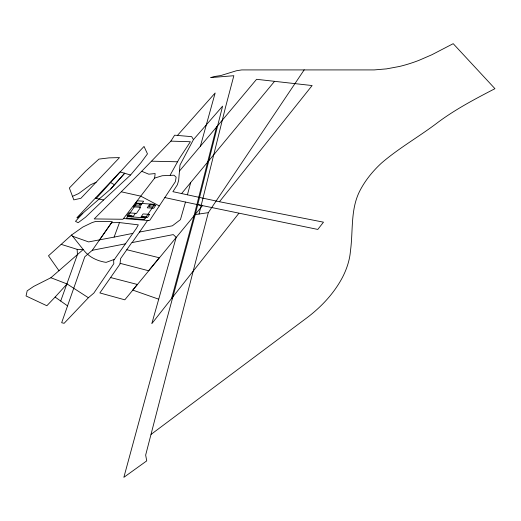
<?xml version="1.0" encoding="UTF-8"?>
<svg xmlns="http://www.w3.org/2000/svg" width="521" height="521" viewBox="0 0 521 521"><rect width="100%" height="100%" fill="white"/><g stroke="black" fill="none" stroke-linecap="round" stroke-linejoin="round"><path stroke-width="0.78" d="M238.872 213.297L171.578 298.5L194.059 215.785L202.493 205.665L196.918 204.479L317.797 229.435L323.482 222.167L219.458 201.731L172.9 191.676L177.355 184.786L178.651 180.474L179.992 165.046L193.454 139.621L222.604 106.128L195.31 214.281L123.861 477.327L146.733 460.87L145.659 455.093L208.309 212.653L195.232 214.593M173.011 296.69L151.8 323.665L176.202 237.315L173.252 234.6L131.735 242.643L120.572 258.65L120.019 264.036L99.863 292.932L124.806 299.822L195.31 214.281M154.639 178.11L155.128 173.545L148.798 174.196L141.699 171.279L94.197 218.931L122.943 219.263L154.639 178.11L162.265 175.733L174.007 175.219L176.124 177.199L175.401 181.627L149.833 220.233L147.443 220.67L132.132 242.565M199.048 214.027L225.534 107.189L233.844 75.714L210.725 77.59L214.209 76.541L220.793 75.558L236.345 70.778L241.724 69.918L374.215 69.918L386.523 68.876L399.425 66.473A83.093 43.49 -22.6 0 0 419.125 60.273L431.942 54.718L453.205 43.673L494.95 88.674C475.445 98.788 455.895 109.032 438.207 122.161C419.692 136.365 399.132 147.834 381.45 163.106C372.795 171.103 365.228 180.357 359.829 190.875C350.307 209.383 353.238 230.985 350.451 250.946A96.737 62.494 -30.1 0 1 342.844 276.651C334.443 292.919 321.698 306.563 307.195 317.589L151.077 434.384M194.059 215.785L216.475 127.157L256.579 79.303L312.125 85.555L219.458 201.731M187.423 194.789L190.693 182.558M200.318 146.46L215.16 92.985L177.44 135.421M197.733 204.662L185.483 202.063L180.442 219.647L172.379 225.808L139.446 232.073M208.309 212.653L304.212 69.814M67.548 305.886L61.667 322.714L64.122 323.307L88.388 297.738L93.852 293.076L113.806 263.717L113.637 260.513L136.333 228.439L138.332 224.851L119.498 222.571L111.559 222.701L92.269 250.301L84.806 256.749L67.548 305.886L55.109 297.081L46.844 305.736L26.05 295.974L27.177 290.835L33.65 286.433L50.889 277.732L83.223 249.526L71.605 234.984L48.492 255.778L59.016 270.777M60.697 301.034L77.434 254.593L77.141 249.338L61.133 244.349M72.608 236.241L88.603 241.913L114.099 237.107L119.498 222.571M170.178 175.102L179.231 158.736L190.393 141.732L170.875 141.132L141.699 171.279M170.875 141.132L174.626 135.18L191.689 136.658L193.454 139.621M141.627 217.654L142.383 216.541L146.199 216.834M150.836 204.082L149.032 206.746L152.842 207.013M131.351 216.847L132.113 215.746L128.368 215.453M140.585 203.379L138.775 206.023L135.037 205.756M135.382 213.33L133.285 216.384L126.922 215.889L129.019 212.848L136.476 213.408L140.631 207.325L133.187 206.798L137.323 200.793L143.666 201.217L139.543 207.247M99.602 239.836L112.295 221.646L95.831 221.399L92.009 222.623L82.826 227.045L71.605 234.984M130.556 175.023L141.178 162.435L147.463 153.871L144.03 146.44L127.528 163.887L96.313 198.345L95.343 198.201L103.562 199.992L130.556 175.023L120.032 171.897L76.919 217.726L77.362 217.98L110.693 189.006L124.727 173.206L110.693 189.006M181.601 193.525L274.482 81.432M217.635 125.769L179.537 170.947M82.8 213.258L75.48 221.334L78.13 222.708L85.509 217.224L103.562 199.992M55.109 297.081L67.059 283.945L88.388 297.738M96.157 182.207L90.511 184.805L78.671 193.565L72.484 196.339L73.839 199.875L80.911 198.273L119.498 157.602L109.078 157.87L98.905 159.1L85.685 171.155L69.365 187.996L72.484 196.339M114.47 259.334L106.128 262.369C97.271 261.086 88.531 256.944 83.223 249.526L77.141 249.338M114.099 237.107L132.881 233.362M92.269 250.301L125.392 243.828M151.832 161.191L177.518 161.79M135.258 203.789L141.608 204.232M127.606 216.56L145.444 217.954M123.51 218.533L148.316 220.513M164.825 197.563L185.483 202.063M121.426 191.832L140.787 196.163L159.276 205.912M126.792 249.722L159.218 257.758L148.583 270.744L120.091 263.326M110.589 277.543L137.342 284.459L132.731 290.073L158.69 299.184M50.889 277.732L67.059 283.945M110.263 182.337L114.451 184.766M154.639 204.343L144.369 219.543L126.525 218.13L136.854 203.125L154.639 204.343M149.566 214.398L147.482 217.491L140.996 216.983L143.086 213.91L149.566 214.398M155.766 205.209L153.708 208.257L147.235 207.801L149.299 204.76L155.766 205.209"/></g></svg>
